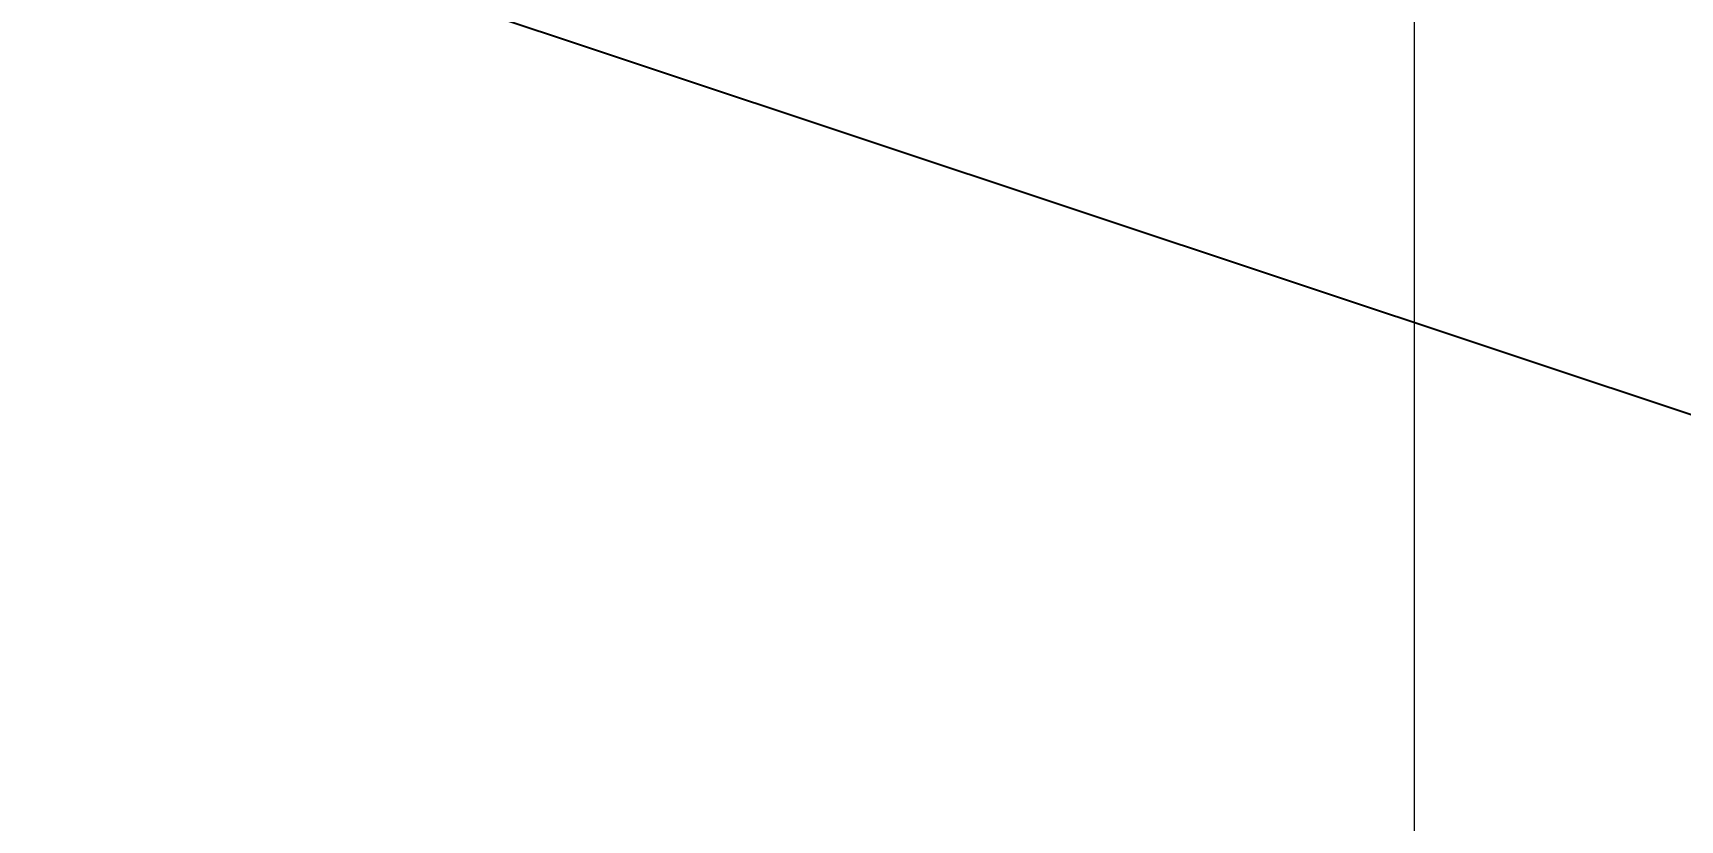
# Model space of a CAD drawing. Header units: metres. Extents: x 338470 to 340000, y 4035000 to 4035907.
# Drawn here: x 339254 to 339308.9, y 4035303.7 to 4035330 of the extents above; entities that cross this region are included whole.
import ezdxf

# ---------------------------------------------------------------- set-up
doc = ezdxf.new("R2010")
doc.units = ezdxf.units.M
doc.layers.add('DIMS', color=3, linetype='Continuous', lineweight=18)
doc.layers.add('GRID', color=8, linetype='Continuous', lineweight=9)
doc.styles.add('AR', font='arial.ttf')
doc.dimstyles.new('SITE_M', dxfattribs={"dimtxt": 4, "dimasz": 3, "dimexe": 1.5, "dimexo": 1.5, "dimgap": 1, "dimtad": 1, "dimtxsty": 'AR', "dimcen": 2.5, "dimazin": 3, "dimtfac": 1, "dimtmove": 0, "dimatfit": 3})

# ---------------------------------------------------------------- blocks, each defined once
blk = doc.blocks.new('_CLOSEDFILLED')
at = {"color": 0, "linetype": 'BYBLOCK'}
blk.add_solid([(-1, 0.164), (0, 0), (-1, -0.164)], dxfattribs=at)
blk = doc.blocks.new('*D4')
for p, q in [((338954.715, 4035465.284), (338945.238, 4035436.82)), ((339737.387, 4035174.685), (338948.559, 4035437.296)), ((339749.236, 4035200.778), (339739.76, 4035172.314))]:
    blk.add_line(p, q)
at = {"layer": 'Defpoints'}
for p in [(338955.188, 4035466.708), (339749.709, 4035202.201), (339740.233, 4035173.737)]:
    blk.add_point(p, dxfattribs=at)
at = {"layer": 'DIMS', "xscale": 3, "yscale": 3}
for p, rotation in [((338945.712, 4035438.243), 161.58672948837244), ((339740.233, 4035173.737), 341.58672948837244)]:
    blk.add_blockref('_CLOSEDFILLED', p, dxfattribs=dict(at, rotation=rotation))
at = {"layer": 'DIMS', "insert": (339342.025, 4035303.144), "char_height": 4, "attachment_point": 5, "rotation": 161.5867, "style": 'AR'}
blk.add_mtext('837,39 m', dxfattribs=at)

msp = doc.modelspace()

# ---------------------------------------------------------------- linework, layer by layer
at = {"layer": 'GRID'}
msp.add_line((339300, 4035000), (339300, 4035900), dxfattribs=at)

# ---------------------------------------------------------------- dimensions: what is measured, and where the dimension line sits
at = {"layer": 'DIMS'}
dim = msp.add_linear_dim(base=(339740.233, 4035173.737), p1=(339749.709, 4035202.201), p2=(338955.188, 4035466.708), angle=161.5867, dimstyle='SITE_M', dxfattribs=at)
dim.commit()
dim.dimension.update_dxf_attribs({"geometry": '*D4', "text_midpoint": (339342.025, 4035303.144)})

doc.saveas('drawing.dxf')
